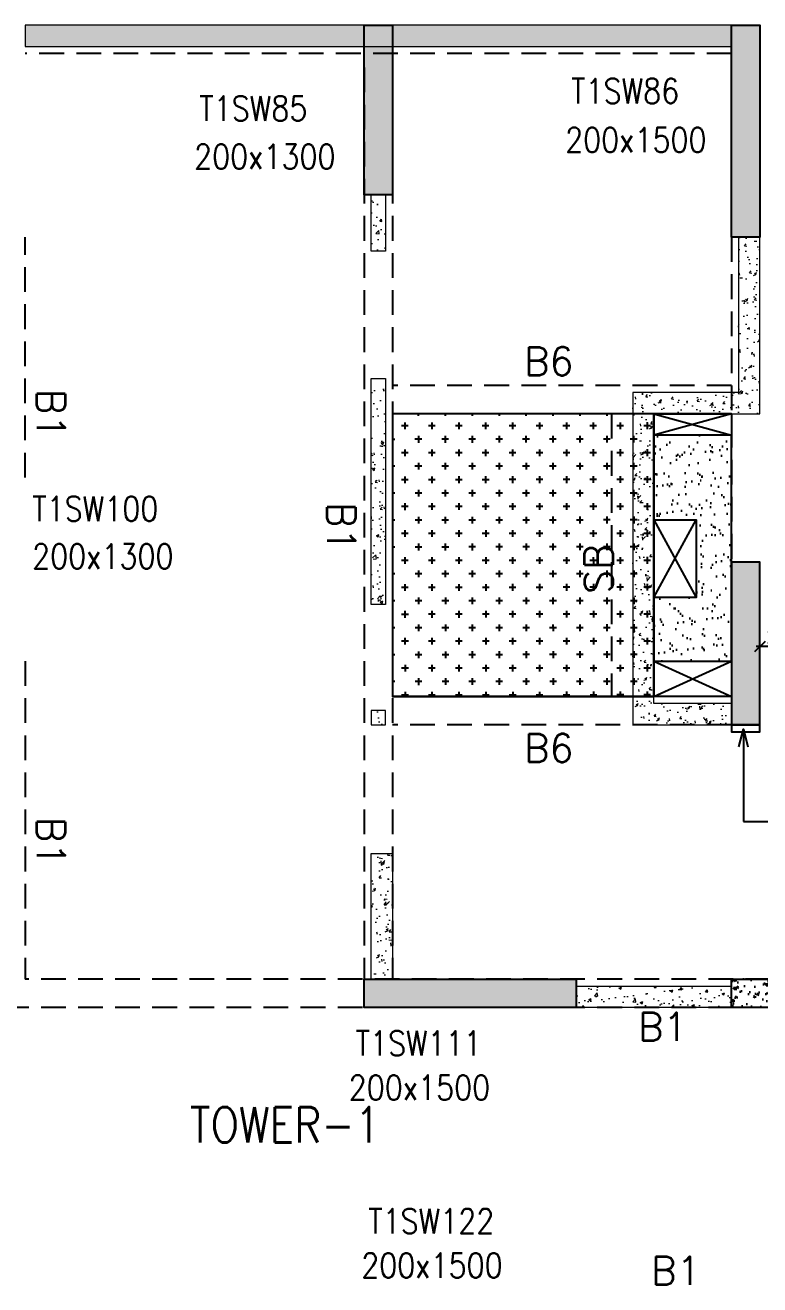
# Model space of a CAD drawing. Header units: millimetres. Extents: x 1078357 to 2594950, y -4969473 to -4636555.
# Drawn here: x 1527475 to 1532675, y -4662971 to -4654058 of the extents above; entities that cross this region are included whole.
import ezdxf

# ---------------------------------------------------------------- set-up
doc = ezdxf.new("R2010")
doc.units = ezdxf.units.MM
doc.header["$PDMODE"] = 35
doc.linetypes.add('CONTINOUS', pattern=[0])
doc.linetypes.add('HIDDEN', pattern=[0.375, 0.25, -0.125])
doc.layers.get('0').update_dxf_attribs({"lineweight": 0})
doc.layers.get('Defpoints').update_dxf_attribs({"lineweight": 0})
for name, color, linetype, lineweight in [('A-_ANOTDIMA_D-', 6, 'Continuous', 13), ('COL. NO.', 30, 'Continuous', 25), ('COL. SIZE', 7, 'Continuous', 25), ('DIM', 9, 'Continuous', 25), ('HATCH', 8, 'Continuous', 30), ('RCC UPSTAND', 43, 'Continuous', 30), ('S-NON STR RCC WALL', 8, 'Continuous', 0)]:
    doc.layers.add(name, color=color, linetype=linetype, lineweight=lineweight)
for name, color, linetype in [('B-200x325', 201, 'HIDDEN'), ('B-200x650', 241, 'HIDDEN'), ('B-300xSLAB THK.', 151, 'Continuous'), ('BK1-200x650', 241, 'HIDDEN'), ('DROP SLAB', 8, 'Continuous'), ('NON STR. RCC WALL', 6, 'Continuous'), ('S-COLUMN_SHEAR WALL', 1, 'Continuous'), ('SLAB FOLD', 8, 'Continuous'), ('TEXT', 7, 'Continuous')]:
    doc.layers.add(name, color=color, linetype=linetype)
doc.styles.add('Roman', font='romans')
doc.styles.add('ROMANS', font='romans.shx', dxfattribs={"width": 0.85})
doc.dimstyles.new('HARESH', dxfattribs={"dimtxt": 150, "dimasz": 75, "dimexe": 0, "dimexo": 0, "dimgap": 25, "dimtad": 1, "dimdec": 0, "dimdsep": 46, "dimtxsty": 'Roman', "dimblk": 'OBLIQUE', "dimcen": 225, "dimdle": 25, "dimclrd": 2, "dimclre": 2, "dimclrt": 7, "dimadec": 8, "dimazin": 1, "dimtfac": 1, "dimtdec": 0, "dimtmove": 0, "dimatfit": 0, "dimfxl": 1, "dimlwd": -1, "dimlwe": -1, "dimarcsym": 0})

# ---------------------------------------------------------------- blocks, each defined once
blk = doc.blocks.new('_Oblique')
at = {"color": 0, "linetype": 'ByBlock', "lineweight": -2}
blk.add_line((-0.5, -0.5), (0.5, 0.5), dxfattribs=at)
blk = doc.blocks.new('*D1369')
at = {"layer": 'Defpoints', "color": 0, "ltscale": 700, "transparency": 16777216}
for p in [(1532674.4, -4658455.2), (1532674.4, -4658857.3, 0), (1533349, -4658857.3, 0)]:
    blk.add_point(p, dxfattribs=at)
at = {"layer": 'DIM', "color": 2, "ltscale": 700, "transparency": 16777216}
for p, q in [((1533374, -4658455.2), (1532649.4, -4658455.2)), ((1532674.4, -4658857.3), (1532674.4, -4658455.2)), ((1533349, -4658857.3), (1533349, -4658455.2))]:
    blk.add_line(p, q, dxfattribs=at)
at = {"layer": 'DIM', "color": 2, "ltscale": 700, "transparency": 16777216, "xscale": 75, "yscale": 75, "zscale": 75, "rotation": 180}
blk.add_blockref('_Oblique', (1532674.4, -4658455.2), dxfattribs=at)
at = {"layer": 'DIM', "color": 2, "ltscale": 700, "transparency": 16777216, "xscale": 75, "yscale": 75, "zscale": 75}
blk.add_blockref('_Oblique', (1533349, -4658455.2), dxfattribs=at)
at = {"layer": 'DIM', "color": 7, "ltscale": 700, "transparency": 16777216, "insert": (1533011.7, -4658380.2), "char_height": 150, "attachment_point": 5, "style": 'Roman'}
blk.add_mtext('{\\H0.666667x;200x650}', dxfattribs=at)
blk = doc.blocks.new('G$CD63B60BD')
at = {"layer": 'COL. NO.', "linetype": 'Continuous', "style": 'ROMANS', "width": 0.85}
for s, p in [('T1SW86', (61839.4, 15346.7, -320.4)), ('T1SW85', (59207.6, 15224, -320.4)), ('T1SW100', (58025.2, 12391.2, -320.4)), ('T1SW111', (60314.4, 8609.2, -320.4)), ('T1SW122', (60403.1, 7350.6, -320.4))]:
    blk.add_text(s, height=175, dxfattribs=at).set_placement(p)
at = {"layer": 'COL. SIZE', "linetype": 'Continuous', "style": 'ROMANS', "width": 0.85}
for s, p in [('200x1500', (61797.3, 15000.9, -320.4)), ('200x1300', (59170.8, 14882.7, -320.4)), ('200x1300', (58024, 12054.3, -320.4)), ('200x1500', (60265.2, 8295.7, -320.4)), ('200x1500', (60354, 7037.1, -320.4))]:
    blk.add_text(s, height=175, dxfattribs=at).set_placement(p)

msp = doc.modelspace()

# ---------------------------------------------------------------- hatches: boundary and pattern name
at = {"layer": 'DROP SLAB'}
h = msp.add_hatch(dxfattribs=at)
h.set_pattern_fill('CROSS', color=8, scale=15, angle=0.03079)
h.set_pattern_definition([(180.03079016, (-1794917.36, 9383648.555), (-95.1987999, -95.3011726), [47.625, -142.875]), (270.03079016, (-1794941.19, 9383672.35), (95.3011726, -95.1987999), [47.625, -142.875])])
h.paths.add_polyline_path([(1531924.1, -4656808), (1530074.4, -4656808.2), (1530074.4, -4658808.1), (1531924.1, -4658807.9)])
at = {"layer": 'HATCH'}
h = msp.add_hatch(dxfattribs=at)
h.set_pattern_fill('AR-SAND', color=8, scale=3, angle=0.02985)
h.set_pattern_definition([(37.47015413, (-3499559.23, 18701550.77), (-4.72361136, 146.8264517), [0, -115.824, 0, -129.54, 0, -123.825]), (7.4701541, (-3499559.23, 18701550.77), (134.9689868, 214.9772528), [0, -62.484, 0, -104.394, 0, -40.005]), (327.4701541, (-3499652.95, 18701550.82), (237.2979035, 0.3075449), [0, -38.1, 0, -137.16, 0, -179.07]), (317.4701541, (-3499652.95, 18701550.82), (229.1017424, 66.759465), [0, -19.05, 0, -89.916, 0, -102.87])])
h.paths.add_polyline_path([(1532473.8, -4656957.9), (1531923.8, -4656957.9), (1531923.8, -4657557.9), (1532223.8, -4657557.9), (1532223.8, -4658107.9), (1531923.8, -4658107.8), (1531923.8, -4658557.9), (1532473.8, -4658557.9)])
at = {"layer": 'RCC UPSTAND'}
h = msp.add_hatch(dxfattribs=at)
h.set_pattern_fill('AR-CONC', color=8, scale=20, angle=90)
h.set_pattern_definition([(140, (-1675900.62, -7198227.44), (12.550427, 143.4520365), [15, -165]), (85, (-1675900.62, -7198227.44), (-150.438427, -27.7502667), [12, -132]), (190.4514445, (-1675899.58, -7198215.48), (-137.887998, 115.7017693), [12.7480384, -140.2284224]), (136.1842, (-1675940.62, -7198227.44), (33.103856, 213.448266), [22.5, -247.5]), (186.6356355, (-1675937.87, -7198209.65), (-194.82372, 186.932389), [19.122068, -210.342752]), (81.184164, (-1675940.62, -7198227.44), (-194.82372, 186.932389), [18, -198]), (111, (-1675930.62, -7198207.44), (80.523778, 119.3814104), [15, -165]), (56, (-1675930.62, -7198207.44), (-145.030009, 48.6630664), [12, -132]), (161.4514447, (-1675923.91, -7198197.49), (-64.5062306, 168.0444753), [12.748038, -140.2284224]), (127.5, (-1675900.624, -7198227.437), (-66.57877077, 2.43197106), [0, -130.4, 0, -134, 0, -132.5]), (97.5, (-1675900.624, -7198227.44), (-78.8823424, 52.6139075), [0, -76.4, 0, -127.4, 0, -50.5]), (57.5, (-1675900.624, -7198272.037), (4.51097435, 106.7644872), [0, -50, 0, -156, 0, -207]), (47.5, (-1675900.62, -7198292.04), (-20.0209965, 116.6372339), [0, -65, 0, -103.6, 0, -147])])
h.paths.add_polyline_path([(1533799.4, -4660807.9), (1533799.4, -4661007.9), (1532474.4, -4661007.9), (1532474.4, -4660807.9)])
at = {"layer": 'S-COLUMN_SHEAR WALL', "lineweight": 25}
h = msp.add_hatch(color=1, dxfattribs=at)
h.dxf.hatch_style = 1
h.paths.add_polyline_path([(1529874.4, -4655257.9), (1530074.4, -4655257.9), (1530074.4, -4654057.9), (1529874.4, -4654057.9)])
at = {"layer": 'S-COLUMN_SHEAR WALL', "lineweight": 25, "extrusion": (-1.00316e-06, 2.11765e-11, 1)}
h = msp.add_hatch(color=1, dxfattribs=at)
h.dxf.hatch_style = 1
h.paths.add_polyline_path([(1532474.4, -4654057.9), (1532674.4, -4654057.9), (1532674.4, -4655557.9), (1532474.4, -4655557.9)])
h = msp.add_hatch(color=1, dxfattribs=at)
h.dxf.hatch_style = 1
h.paths.add_polyline_path([(1532474.4, -4659007.9), (1532674.4, -4659007.9), (1532674.4, -4657857.9), (1532474.4, -4657857.9)])
at = {"layer": 'S-COLUMN_SHEAR WALL', "lineweight": 25}
h = msp.add_hatch(color=1, dxfattribs=at)
h.dxf.hatch_style = 1
h.paths.add_polyline_path([(1529874.4, -4660807.9), (1531374.4, -4660807.9), (1531374.4, -4661007.9), (1529874.4, -4661007.9)])
at = {"layer": 'S-NON STR RCC WALL'}
h = msp.add_hatch(dxfattribs=at)
h.set_pattern_fill('AR-CONC', color=256)
h.set_pattern_definition([(50, (-5967120.83, 28073643.48), (182.184669, -15.93908554), [19.05, -209.55]), (355, (-5967120.83, 28073643.48), (-35.2434214, 191.0568452), [15.24, -167.6405842]), (100.4514447, (-5967105.65, 28073642.15), (146.9412471, 175.1177519), [16.1900088, -178.0902446]), (46.1842, (-5967120.83, 28073694.28), (271.0790409, -42.042328), [28.575, -314.325]), (96.6355576, (-5967098.24, 28073690.78), (237.404134, 247.4261246), [24.2850231, -267.1356082]), (351.1841512, (-5967120.83, 28073694.28), (237.404134, 247.4261246), [22.859967, -251.459732]), (21, (-5967095.43, 28073681.58), (151.6143913, -102.2651982), [19.05, -209.55]), (326, (-5967095.43, 28073681.58), (61.8020283, 184.1879661), [15.24, -167.64]), (71.451445, (-5967082.8, 28073673.06), (213.4164193, 81.9227689), [16.1900088, -178.0899376]), (37.5, (-5967120.83, 28073643.48), (3.08860325, 84.55503887), [0, -165.608, 0, -170.18, 0, -168.275]), (7.5, (-5967120.83, 28073643.48), (66.8196625, 100.18057482), [0, -97.028, 0, -161.798, 0, -64.135]), (327.5, (-5967177.47, 28073643.48), (135.59059517, -5.72874399), [0, -63.5, 0, -198.12, 0, -262.89]), (317.5, (-5967202.87, 28073643.48), (148.1291814, 25.42649103), [0, -82.55, 0, -131.572, 0, -186.69])])
h.paths.add_polyline_path([(1532471.7, -4654057.9), (1527474.6, -4654057.9), (1527474.6, -4654207.9), (1532471.7, -4654207.9)])
h = msp.add_hatch(dxfattribs=at)
h.set_pattern_fill('AR-CONC', color=256, angle=180)
h.set_pattern_definition([(50, (1529987.61, -4614655.87), (182.18467, -15.9391), [19.05, -209.55]), (355, (1529987.6, -4614655.87), (-35.2434, 191.05685), [15.24, -167.6406]), (100.45144, (1530002.79, -4614657.2), (146.94125, 175.11775), [16.19, -178.09024]), (46.1842, (1529987.6, -4614605.07), (271.079, -42.0423), [28.575, -314.325]), (96.63556, (1530010.2, -4614608.57), (237.4041, 247.4261), [24.285, -267.1356]), (351.18415, (1529987.6, -4614605.07), (237.4041, 247.4261), [22.86, -251.4597]), (21, (1530013.01, -4614617.77), (151.6144, -102.2652), [19.05, -209.55]), (326, (1530013, -4614617.77), (61.802, 184.188), [15.24, -167.64]), (71.45144, (1530025.64, -4614626.29), (213.4164, 81.9228), [16.19, -178.0899]), (37.5, (1529987.61, -4614655.87), (3.0886, 84.55504), [0, -165.608, 0, -170.18, 0, -168.275]), (7.5, (1529987.61, -4614655.87), (66.81966, 100.18057), [0, -97.028, 0, -161.798, 0, -64.135]), (327.5, (1529930.966, -4614655.87), (135.5906, -5.72874), [0, -63.5, 0, -198.12, 0, -262.89]), (317.5, (1529905.57, -4614655.87), (148.12918, 25.4265), [0, -82.55, 0, -131.572, 0, -186.69])])
h.paths.add_polyline_path([(1529924.6, -4655257.9), (1530024.6, -4655257.9), (1530024.6, -4655657.9), (1529924.6, -4655657.9)])
h = msp.add_hatch(dxfattribs=at)
h.set_pattern_fill('AR-CONC', color=256)
h.set_pattern_definition([(50, (-4869896.11, 23389624.3), (182.184669, -15.9390855), [19.05, -209.55]), (355, (-4869896.11, 23389624.3), (-35.2434214, 191.0568452), [15.24, -167.6405842]), (100.4514447, (-4869880.93, 23389622.96), (146.9412471, 175.1177519), [16.1900088, -178.0902446]), (46.1842, (-4869896.11, 23389675.1), (271.0790409, -42.042328), [28.575, -314.325]), (96.6355576, (-4869873.52, 23389671.6), (237.404134, 247.4261246), [24.2850231, -267.1356082]), (351.1841512, (-4869896.1, 23389675.1), (237.404134, 247.4261246), [22.859967, -251.459732]), (21, (-4869870.71, 23389662.4), (151.6143913, -102.2651982), [19.05, -209.55]), (326, (-4869870.71, 23389662.4), (61.8020283, 184.1879661), [15.24, -167.64]), (71.451445, (-4869858.08, 23389653.87), (213.4164193, 81.9227689), [16.1900088, -178.0899376]), (37.5, (-4869896.11, 23389624.29), (3.08860325, 84.55503887), [0, -165.608, 0, -170.18, 0, -168.275]), (7.5, (-4869896.11, 23389624.29), (66.8196625, 100.18057482), [0, -97.028, 0, -161.798, 0, -64.135]), (327.5, (-4869952.754, 23389624.29), (135.59059517, -5.728744), [0, -63.5, 0, -198.12, 0, -262.89]), (317.5, (-4869978.15, 23389624.29), (148.1291814, 25.42649103), [0, -82.55, 0, -131.572, 0, -186.69])])
h.paths.add_polyline_path([(1531774.6, -4656657.9), (1531774.6, -4659007.9), (1532474.6, -4659007.9), (1532474.6, -4658857.9), (1531924.6, -4658857.9), (1531924.6, -4656807.9), (1532674.6, -4656807.9), (1532674.6, -4655557.8), (1532524.6, -4655557.8), (1532524.6, -4656657.9)])
h = msp.add_hatch(dxfattribs=at)
h.set_pattern_fill('AR-CONC', color=256, angle=180)
h.set_pattern_definition([(50, (2627212.32, -9298675.05), (182.184669, -15.9390855), [19.05, -209.55]), (355, (2627212.32, -9298675.05), (-35.2434214, 191.056845), [15.24, -167.640584]), (100.4514447, (2627227.5, -9298676.38), (146.941247, 175.117752), [16.190009, -178.0902446]), (46.1842, (2627212.32, -9298624.25), (271.079041, -42.042328), [28.575, -314.325]), (96.6355576, (2627234.91, -9298627.76), (237.404134, 247.426125), [24.285023, -267.135608]), (351.184151, (2627212.32, -9298624.25), (237.404134, 247.426125), [22.859967, -251.459732]), (21, (2627237.72, -9298636.95), (151.6143913, -102.265198), [19.05, -209.55]), (326, (2627237.72, -9298636.95), (61.802028, 184.187966), [15.24, -167.64]), (71.451445, (2627250.36, -9298645.48), (213.416419, 81.922769), [16.190009, -178.0899376]), (37.5, (2627212.323, -9298675.054), (3.08860325, 84.5550389), [0, -165.608, 0, -170.18, 0, -168.275]), (7.5, (2627212.32, -9298675.05), (66.8196625, 100.1805748), [0, -97.028, 0, -161.798, 0, -64.135]), (327.5, (2627155.68, -9298675.054), (135.5905952, -5.728744), [0, -63.5, 0, -198.12, 0, -262.89]), (317.5, (2627130.28, -9298675.05), (148.1291814, 25.426491), [0, -82.55, 0, -131.572, 0, -186.69])])
h.paths.add_polyline_path([(1529924.6, -4656557.9), (1530024.6, -4656557.9), (1530024.6, -4658157.9), (1529924.6, -4658157.9)])
h = msp.add_hatch(dxfattribs=at)
h.set_pattern_fill('AR-CONC', color=256, angle=180)
h.set_pattern_definition([(50, (2627199.11, -9300039.72), (182.184669, -15.9390855), [19.05, -209.55]), (355, (2627199.1, -9300039.72), (-35.2434214, 191.056845), [15.24, -167.640584]), (100.4514447, (2627214.3, -9300041.05), (146.941247, 175.117752), [16.190009, -178.0902446]), (46.1842, (2627199.1, -9299988.92), (271.079041, -42.042328), [28.575, -314.325]), (96.6355576, (2627221.7, -9299992.42), (237.404134, 247.426125), [24.285023, -267.135608]), (351.184151, (2627199.1, -9299988.92), (237.404134, 247.426125), [22.859967, -251.459732]), (21, (2627224.51, -9300001.62), (151.6143913, -102.265198), [19.05, -209.55]), (326, (2627224.5, -9300001.62), (61.802028, 184.187966), [15.24, -167.64]), (71.451445, (2627237.14, -9300010.14), (213.416419, 81.922769), [16.190009, -178.0899376]), (37.5, (2627199.11, -9300039.72), (3.08860325, 84.5550389), [0, -165.608, 0, -170.18, 0, -168.275]), (7.5, (2627199.11, -9300039.72), (66.8196625, 100.1805748), [0, -97.028, 0, -161.798, 0, -64.135]), (327.5, (2627142.47, -9300039.72), (135.5905952, -5.728744), [0, -63.5, 0, -198.12, 0, -262.89]), (317.5, (2627117.07, -9300039.72), (148.1291814, 25.426491), [0, -82.55, 0, -131.572, 0, -186.69])])
h.paths.add_polyline_path([(1529924.6, -4659007.9), (1530024.6, -4659007.9), (1530024.6, -4658907.9), (1529924.6, -4658907.9)])
h = msp.add_hatch(dxfattribs=at)
h.set_pattern_fill('AR-CONC', color=256, angle=180)
h.set_pattern_definition([(50, (-5921610.57, 28073643.47), (182.184669, -15.93908554), [19.05, -209.55]), (355, (-5921610.57, 28073643.47), (-35.2434214, 191.0568452), [15.24, -167.6405842]), (100.4514447, (-5921595.4, 28073642.14), (146.9412471, 175.1177519), [16.1900088, -178.0902446]), (46.1842, (-5921610.57, 28073694.27), (271.0790409, -42.042328), [28.575, -314.325]), (96.6355576, (-5921587.98, 28073690.77), (237.404134, 247.4261246), [24.2850231, -267.1356082]), (351.1841512, (-5921610.57, 28073694.27), (237.404134, 247.4261246), [22.859967, -251.459732]), (21, (-5921585.17, 28073681.57), (151.6143913, -102.2651982), [19.05, -209.55]), (326, (-5921585.17, 28073681.57), (61.8020283, 184.1879661), [15.24, -167.64]), (71.451445, (-5921572.54, 28073673.05), (213.4164193, 81.9227689), [16.1900088, -178.0899376]), (37.5, (-5921610.573, 28073643.47), (3.08860325, 84.55503887), [0, -165.608, 0, -170.18, 0, -168.275]), (7.5, (-5921610.57, 28073643.47), (66.8196625, 100.18057482), [0, -97.028, 0, -161.798, 0, -64.135]), (327.5, (-5921667.215, 28073643.47), (135.59059517, -5.72874399), [0, -63.5, 0, -198.12, 0, -262.89]), (317.5, (-5921692.62, 28073643.47), (148.1291814, 25.42649103), [0, -82.55, 0, -131.572, 0, -186.69])])
h.paths.add_polyline_path([(1529924.6, -4659917.9), (1530074.6, -4659917.9), (1530074.6, -4660807.8), (1529924.6, -4660807.8)])
at = {"layer": 'S-NON STR RCC WALL', "ltscale": 700}
h = msp.add_hatch(dxfattribs=at)
h.set_pattern_fill('AR-CONC', color=256)
h.set_pattern_definition([(50, (1491407.99, -4622922.35), (182.18467, -15.9391), [19.05, -209.55]), (355, (1491407.99, -4622922.35), (-35.2434, 191.05685), [15.24, -167.6406]), (100.45144, (1491423.17, -4622923.67), (146.94125, 175.11775), [16.19, -178.09024]), (46.1842, (1491407.99, -4622871.55), (271.079, -42.0423), [28.575, -314.325]), (96.63556, (1491430.58, -4622875.05), (237.4041, 247.4261), [24.285, -267.1356]), (351.18415, (1491408, -4622871.55), (237.4041, 247.4261), [22.86, -251.4597]), (21, (1491433.39, -4622884.25), (151.6144, -102.2652), [19.05, -209.55]), (326, (1491433.39, -4622884.25), (61.802, 184.18797), [15.24, -167.64]), (71.45144, (1491446.02, -4622892.77), (213.4164, 81.92277), [16.19, -178.08994]), (37.5, (1491407.986, -4622922.346), (3.0886, 84.55504), [0, -165.608, 0, -170.18, 0, -168.275]), (7.5, (1491407.99, -4622922.35), (66.81966, 100.18057), [0, -97.028, 0, -161.798, 0, -64.135]), (327.5, (1491351.344, -4622922.346), (135.590595, -5.72874), [0, -63.5, 0, -198.12, 0, -262.89]), (317.5, (1491325.94, -4622922.35), (148.12918, 25.4265), [0, -82.55, 0, -131.572, 0, -186.69])])
h.paths.add_polyline_path([(1532474.4, -4661007.8), (1531374.4, -4661007.9), (1531374.4, -4660857.9), (1532474.4, -4660857.9)])

# ---------------------------------------------------------------- linework, layer by layer
at = {"layer": 'B-200x325', "ltscale": 700}
for p, q in [((1532474.4, -4656608.2, 0), (1530074.4, -4656608.2, 0)), ((1532474.2, -4659008, 0), (1530074.4, -4659008, 0))]:
    msp.add_line(p, q, dxfattribs=at)
at = {"layer": 'B-200x325', "linetype": 'Continuous', "ltscale": 700}
for p, q in [((1532474.4, -4656808.2, 0), (1530074.4, -4656808.2, 0)), ((1532474.2, -4658808, 0), (1530074.4, -4658808, 0))]:
    msp.add_line(p, q, dxfattribs=at)
at = {"layer": 'B-200x650', "linetype": 'HIDDEN', "ltscale": 700}
for p, q in [((1532474.6, -4654257.9, 0), (1527474.6, -4654257.9, 0)), ((1529874.6, -4654357.9, 0), (1529874.6, -4660807.8, 0)), ((1530074.6, -4654357.9, 0), (1530074.6, -4660807.8, 0)), ((1527474.6, -4657257.8, 0), (1527474.6, -4655557.8, 0)), ((1532474.6, -4655557.8, 0), (1532474.6, -4658057.9, 0)), ((1527474.6, -4658557.9, 0), (1527474.6, -4660807.8, 0)), ((1533799.4, -4660807.8, 0), (1527474.6, -4660807.8, 0)), ((1533799.4, -4661007.8, 0), (1521599.4, -4661007.8, 0))]:
    msp.add_line(p, q, dxfattribs=at)
at = {"layer": 'B-300xSLAB THK.', "linetype": 'HIDDEN', "ltscale": 700}
msp.add_line((1531624.1, -4656808.2, 0), (1531624.1, -4658808, 0), dxfattribs=at)
at = {"layer": 'B-300xSLAB THK.', "linetype": 'ByBlock', "ltscale": 700}
msp.add_line((1531924.1, -4656808.2, 0), (1531924.1, -4658808, 0), dxfattribs=at)
at = {"layer": 'BK1-200x650', "linetype": 'Continuous', "ltscale": 700, "elevation": 0}
msp.add_lwpolyline([(1532674.7, -4659007.9), (1532474.7, -4659007.9), (1532474.7, -4659058.1), (1532674.7, -4659058.1)], close=True, dxfattribs=at)
at = {"layer": 'DROP SLAB', "color": 3, "linetype": 'CONTINOUS', "ltscale": 500}
for p, q in [((1532474.1, -4656807.9, 0), (1531924.1, -4656957.9, 0)), ((1531924.9, -4656808.2, 0), (1532474.1, -4656957.9, 0)), ((1531924.4, -4657557.9, 0), (1532224.4, -4658107.9, 0)), ((1531924.4, -4658107.9, 0), (1532224.4, -4657557.9, 0)), ((1531924.5, -4658557.9, 0), (1532474.4, -4658807.9, 0)), ((1531924.5, -4658807.9, 0), (1532474.5, -4658557.9, 0))]:
    msp.add_line(p, q, dxfattribs=at)
at = {"layer": 'DROP SLAB', "color": 3, "linetype": 'CONTINOUS', "ltscale": 500, "elevation": 0}
for points in [[(1531924.1, -4656808), (1530074.4, -4656808.2), (1530074.4, -4658808.1), (1531924.1, -4658807.9)], [(1531924.1, -4656808.2), (1532474.1, -4656808.2), (1532474.1, -4656957.9), (1531924.1, -4656957.9)], [(1531924.4, -4657557.9), (1532224.4, -4657557.9), (1532224.4, -4658107.9), (1531924.4, -4658107.9)], [(1531924.5, -4658557.9), (1532474.4, -4658557.9), (1532474.4, -4658807.9), (1531924.5, -4658807.9)]]:
    msp.add_lwpolyline(points, close=True, dxfattribs=at)
at = {"layer": 'NON STR. RCC WALL', "elevation": 0}
msp.add_lwpolyline([(1533799.4, -4660807.9), (1533799.4, -4661007.9), (1532474.4, -4661007.9), (1532474.4, -4660807.9)], close=True, dxfattribs=at)
at = {"layer": 'S-COLUMN_SHEAR WALL', "color": 1, "lineweight": 25, "elevation": 0}
for points in [[(1529874.4, -4654057.9), (1530074.4, -4654057.9), (1530074.4, -4655257.9), (1529874.4, -4655257.9)], [(1529874.4, -4660807.9), (1531374.4, -4660807.9), (1531374.4, -4661007.9), (1529874.4, -4661007.9)]]:
    msp.add_lwpolyline(points, close=True, dxfattribs=at)
at = {"layer": 'S-COLUMN_SHEAR WALL', "color": 1, "lineweight": 25, "extrusion": (-1.00316e-06, 2.11765e-11, 1), "elevation": -1.5}
for points in [[(1532474.4, -4654057.9), (1532674.4, -4654057.9), (1532674.4, -4655557.9), (1532474.4, -4655557.9)], [(1532474.4, -4659007.9), (1532674.4, -4659007.9), (1532674.4, -4657857.9), (1532474.4, -4657857.9)]]:
    msp.add_lwpolyline(points, close=True, dxfattribs=at)
at = {"layer": 'S-NON STR RCC WALL', "elevation": 0}
for points in [[(1532471.7, -4654057.9), (1527474.6, -4654057.9), (1527474.6, -4654207.9), (1532471.7, -4654207.9)], [(1529924.6, -4655257.9), (1530024.6, -4655257.9), (1530024.6, -4655657.9), (1529924.6, -4655657.9)], [(1531774.6, -4656657.9), (1531774.6, -4659007.9), (1532474.6, -4659007.9), (1532474.6, -4658857.9), (1531924.6, -4658857.9), (1531924.6, -4656807.9), (1532674.6, -4656807.9), (1532674.6, -4655557.8), (1532524.6, -4655557.8), (1532524.6, -4656657.9)]]:
    msp.add_lwpolyline(points, close=True, dxfattribs=at)
at = {"layer": 'S-NON STR RCC WALL', "ltscale": 700, "elevation": 0}
for points in [[(1529924.6, -4656557.9), (1530024.6, -4656557.9), (1530024.6, -4658157.9), (1529924.6, -4658157.9)], [(1529924.6, -4659007.9), (1530024.6, -4659007.9), (1530024.6, -4658907.9), (1529924.6, -4658907.9)], [(1529924.6, -4659917.9), (1530074.6, -4659917.9), (1530074.6, -4660807.8), (1529924.6, -4660807.8)], [(1532474.4, -4661007.8), (1531374.4, -4661007.9), (1531374.4, -4660857.9), (1532474.4, -4660857.9)]]:
    msp.add_lwpolyline(points, close=True, dxfattribs=at)
at = {"layer": 'SLAB FOLD', "color": 8, "ltscale": 1000, "elevation": 0}
msp.add_lwpolyline([(1532473.8, -4656957.9), (1531923.8, -4656957.9), (1531923.8, -4657557.9), (1532223.8, -4657557.9), (1532223.8, -4658107.9), (1531923.8, -4658107.8), (1531923.8, -4658557.9), (1532473.8, -4658557.9), (1532473.8, -4656957.9)], dxfattribs=at)

# ---------------------------------------------------------------- block references
at = {"layer": 'A-_ANOTDIMA_D-', "color": 2, "ltscale": 700}
msp.add_blockref('G$CD63B60BD', (1469499.4, -4669957.9, 0), dxfattribs=at)

# ---------------------------------------------------------------- texts
at = {"layer": 'B-200x325', "linetype": 'Continuous', "ltscale": 700, "style": 'ROMANS'}
for p in [(1531004.8, -4656536.1, -2.7), (1531004.8, -4659273.2, -2.7)]:
    msp.add_text('B6', height=200, rotation=0.00055, dxfattribs=at).set_placement(p)
at = {"layer": 'B-200x650', "linetype": 'HIDDEN', "ltscale": 500, "style": 'ROMANS'}
for rotation, p in [(269.99906, (1527557.8, -4656632.9, -2.7)), (269.99906, (1529612.5, -4657432.8, -2.7)), (269.99906, (1527557.8, -4659659.8, -2.7)), (359.99906, (1531811.6, -4661245, -2.7)), (0.00094, (1531904.9, -4662970.6, -2.7))]:
    msp.add_text('B1', height=200, rotation=rotation, dxfattribs=at).set_placement(p)
at = {"layer": 'B-300xSLAB THK.', "linetype": 'Continuous', "ltscale": 700, "style": 'ROMANS'}
msp.add_text('SB', height=200, rotation=90.00094, dxfattribs=at).set_placement((1531633.1, -4658082.3, -2.7))
at = {"layer": 'TEXT', "color": 6, "insert": (1529989.1, -4661712.7, 0.1), "char_height": 250, "width": 162, "attachment_point": 3, "rotation": 0.00094, "style": 'ROMANS'}
msp.add_mtext('TOWER-1', dxfattribs=at)

# ---------------------------------------------------------------- dimensions: what is measured, and where the dimension line sits
at = {"layer": 'DIM', "ltscale": 700}
dim = msp.add_linear_dim(base=(1532674.4, -4658455.2, 0), p1=(1533349, -4658857.3, 0), p2=(1532674.4, -4658857.3, 0), text='{\\H0.666667x;200x650}', dimstyle='HARESH', override={"dimtxsty": 'Roman', "dimtmove": 1}, dxfattribs=at)
dim.commit()
dim.dimension.update_dxf_attribs({"geometry": '*D1369', "text_midpoint": (1533011.7, -4658380.2, 0)})

# ---------------------------------------------------------------- leaders
at = {"layer": 'BK1-200x650', "linetype": 'Continuous', "ltscale": 700}
msp.add_leader([(1532558.2, -4659038.3, 0), (1532558.2, -4659692.2, 0), (1532817, -4659692.2, 0)], dimstyle='HARESH', override={"dimasz": 125, "dimgap": 25, "dimtad": 0, "dimldrblk": 'Open30'}, dxfattribs=at)

doc.saveas('drawing.dxf')
